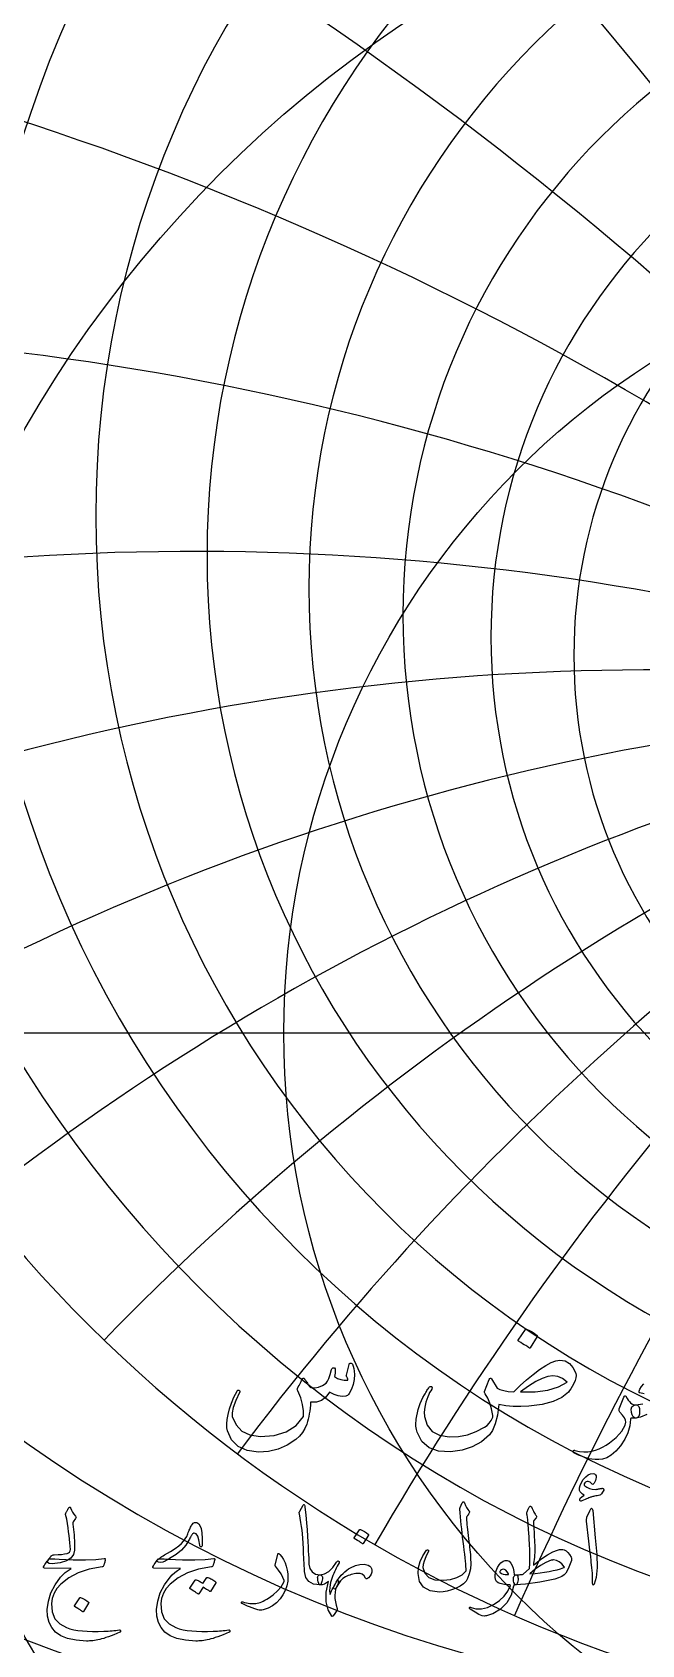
# Model space of a CAD drawing. Header units: millimetres. Extents: x -68 to 68, y -68 to 70.
# Drawn here: x -37.8 to -15.8, y -22.1 to 36.1 of the extents above; entities that cross this region are included whole.
import ezdxf

# ---------------------------------------------------------------- set-up
doc = ezdxf.new("R2010")
doc.units = ezdxf.units.MM
for name, color, linetype in [('CUT_OUTER', 1, 'Continuous'), ('ENGRAVE', 7, 'Continuous'), ('ENGRAVE_FINE', 8, 'Continuous'), ('TEXT', 5, 'Continuous')]:
    doc.layers.add(name, color=color, linetype=linetype)

msp = doc.modelspace()

# ---------------------------------------------------------------- linework, layer by layer
at = {"layer": 'CUT_OUTER'}
msp.add_arc((-0.0002, -0.0002), 68.4749, 142.031029, 87.802838, dxfattribs=at)
at = {"layer": 'ENGRAVE'}
msp.add_lwpolyline([(-67, 0), (0, 0)], dxfattribs=at)
for radius in [67, 43.8575, 28.7086]:
    msp.add_circle((0, 0), radius, dxfattribs=at)
for centre, radius, start, end in [((0, 22.5941), 44.9406, 105.294428, 270), ((0, 20.419), 39.9456, 90, 270), ((0, 18.6621), 35.4974, 90, 270), ((0, 25.3211), 50.6423, 149.977264, 270), ((0, 17.2293), 31.4794, 90, 270), ((0, 16.053), 27.8045, 90, 270), ((0, 15.0836), 24.4058, 90, 270), ((0, 14.2844), 21.2307, 90, 270), ((0, 13.6274), 18.237, 90, 270), ((-7.5628, 28.2249), 52.7003, 178.827542, 260.69895), ((0, -75.9634), 87.715, 90, 120), ((0, -75.9634), 87.715, 90, 120), ((-17.6962, 30.6508), 56.357, 209.134376, 274.631503)]:
    msp.add_arc(centre, radius, start, end, dxfattribs=at)
at = {"layer": 'ENGRAVE_FINE'}
for centre, radius, start, end in [((-240.9949, -75.9634), 256.4614, 20, 32.594786), ((-240.9949, -75.9634), 256.4614, 20, 32.594786), ((-151.9268, -75.9634), 175.43, 30, 48.866835), ((-151.9268, -75.9634), 175.43, 30, 48.866835), ((-104.5346, -75.9634), 136.4603, 40, 64.455888), ((-104.5346, -75.9634), 136.4603, 40, 64.455888), ((-73.6016, -75.9634), 114.5038, 50, 77.85344), ((-73.6016, -75.9634), 114.5038, 50, 77.85344), ((-50.6423, -75.9634), 101.2845, 60, 90), ((-50.6423, -75.9634), 101.2845, 60, 90), ((-31.9256, -75.9634), 93.3443, 70, 100.985998), ((-31.9256, -75.9634), 93.3443, 70, 100.985998), ((-15.4665, -75.9634), 89.0681, 80, 110.939448), ((-15.4665, -75.9634), 89.0681, 80, 110.939448), ((15.4665, -75.9634), 89.0681, 100, 128.303856), ((15.4665, -75.9634), 89.0681, 100, 128.303856), ((31.9256, -75.9634), 93.3443, 110, 135.976479), ((31.9256, -75.9634), 93.3443, 110, 135.976479), ((50.6423, -75.9634), 101.2845, 120, 143.130102), ((50.6423, -75.9634), 101.2845, 120, 143.130102), ((73.6016, -75.9634), 114.5038, 130, 149.86387), ((73.6016, -75.9634), 114.5038, 130, 149.86387), ((104.5346, -75.9634), 136.4603, 140, 156.265262), ((104.5346, -75.9634), 136.4603, 140, 156.265262)]:
    msp.add_arc(centre, radius, start, end, dxfattribs=at)
at = {"layer": 'TEXT'}
for points in [[(-19.9863, -10.71), (-19.9796, -10.7034), (-19.9703, -10.6994), (-19.9583, -10.698), (-19.9437, -10.6994), (-19.8403, -10.7413), (-19.7428, -10.7925), (-19.6513, -10.8531), (-19.5658, -10.9229), (-19.5575, -10.9336), (-19.5538, -10.9442), (-19.5548, -10.9549), (-19.5605, -10.9655), (-19.8106, -11.37), (-19.82, -11.3797), (-19.8319, -11.382), (-19.8466, -11.377), (-19.8639, -11.3647), (-19.8788, -11.3541), (-19.9025, -11.3381), (-19.9347, -11.3168), (-19.9756, -11.2902), (-20.0259, -11.2582), (-20.0861, -11.221), (-20.1563, -11.1784), (-20.2365, -11.1305), (-20.2471, -11.1225), (-20.2524, -11.1145), (-20.2524, -11.1066), (-20.2471, -11.0986)], [(-26.3521, -11.9768), (-26.3428, -11.9535), (-26.3308, -11.9369), (-26.3162, -11.9269), (-26.2989, -11.9236), (-26.2766, -11.9262), (-26.2576, -11.9342), (-26.242, -11.9475), (-26.2297, -11.9661), (-26.1994, -12.0327), (-26.1778, -12.1152), (-26.1648, -12.2136), (-26.1605, -12.3281), (-26.1721, -12.515), (-26.2071, -12.6927), (-26.2653, -12.861), (-26.3468, -13.02), (-26.3747, -13.0583), (-26.4053, -13.0879), (-26.4386, -13.1088), (-26.4745, -13.1211), (-26.6046, -13.1295), (-26.7446, -13.1065), (-26.8947, -13.0523), (-27.0547, -12.9668), (-27.1894, -13.1514), (-27.3487, -13.2742), (-27.5327, -13.3351), (-27.7413, -13.3341), (-27.7481, -13.4463), (-27.7579, -13.5543), (-27.7707, -13.6579), (-27.7865, -13.7572), (-27.8053, -13.8528), (-27.8271, -13.9455), (-27.8519, -14.0351), (-27.8797, -14.1218), (-27.9442, -14.2781), (-28.0314, -14.4225), (-28.1411, -14.5549), (-28.2735, -14.6753), (-28.5833, -14.8816), (-28.9109, -15.0266), (-29.2566, -15.1105), (-29.6202, -15.1331), (-30.0297, -15.0775), (-30.3533, -14.9322), (-30.5912, -14.697), (-30.7432, -14.372), (-30.7639, -14.2549), (-30.7672, -14.1165), (-30.7532, -13.9568), (-30.7219, -13.7758), (-30.6717, -13.5776), (-30.6008, -13.3713), (-30.5094, -13.1571), (-30.3973, -12.9349), (-30.3883, -12.9209), (-30.3773, -12.9109), (-30.3643, -12.9049), (-30.3494, -12.9029), (-30.3344, -12.9043), (-30.3214, -12.9082), (-30.3104, -12.9149), (-30.3015, -12.9242), (-30.2955, -12.9379), (-30.2935, -12.9522), (-30.2955, -12.9671), (-30.3015, -12.9828), (-30.4438, -13.2785), (-30.5356, -13.5217), (-30.5769, -13.7123), (-30.5676, -13.8503), (-30.4332, -14.1547), (-30.2216, -14.3759), (-29.9329, -14.514), (-29.5669, -14.5689), (-29.0553, -14.5363), (-28.6222, -14.4066), (-28.2676, -14.1797), (-27.9915, -13.8557), (-27.9924, -13.6421), (-28.0274, -13.4166), (-28.0962, -13.179), (-28.199, -12.9295), (-28.212, -12.9043), (-28.219, -12.8816), (-28.22, -12.8617), (-28.215, -12.8444), (-28.1864, -12.785), (-28.1591, -12.7293), (-28.1332, -12.6772), (-28.1085, -12.6288), (-28.0853, -12.5847), (-28.0633, -12.5456), (-28.0427, -12.5115), (-28.0234, -12.4824), (-28.0124, -12.4701), (-28.0008, -12.4651), (-27.9885, -12.4675), (-27.9755, -12.4771), (-27.9688, -12.4844), (-27.9595, -12.4957), (-27.9475, -12.511), (-27.9329, -12.5303), (-27.9163, -12.5536), (-27.8983, -12.5809), (-27.879, -12.6122), (-27.8584, -12.6474), (-27.8165, -12.7153), (-27.7812, -12.7645), (-27.7526, -12.7951), (-27.7306, -12.8071), (-27.5923, -12.8188), (-27.4539, -12.7951), (-27.3155, -12.7363), (-27.1771, -12.6421), (-27.1269, -12.5796), (-27.0773, -12.4771), (-27.0284, -12.3347), (-26.9802, -12.1524), (-26.9755, -12.1351), (-26.9669, -12.1205), (-26.9542, -12.1085), (-26.9376, -12.0992), (-26.9219, -12.0932), (-26.907, -12.0912), (-26.8927, -12.0932), (-26.879, -12.0992), (-26.8587, -12.1325), (-26.8511, -12.195), (-26.8561, -12.2868), (-26.8737, -12.4079), (-26.7663, -12.4738), (-26.6515, -12.517), (-26.5294, -12.5377), (-26.4, -12.5357), (-26.4017, -12.4967), (-26.4067, -12.4651), (-26.415, -12.4409), (-26.4266, -12.4239), (-26.4399, -12.4079), (-26.4479, -12.392), (-26.4506, -12.376), (-26.4479, -12.36)], [(-18.7408, -11.8171), (-18.5552, -11.8444), (-18.3975, -11.9316), (-18.2678, -12.0786), (-18.166, -12.2855), (-18.1547, -12.3647), (-18.1633, -12.4532), (-18.1919, -12.551), (-18.2405, -12.6581), (-18.2964, -12.7612), (-18.3469, -12.847), (-18.3922, -12.9156), (-18.4321, -12.9668), (-18.665, -13.1584), (-18.9803, -13.3074), (-19.3782, -13.4139), (-19.8585, -13.4778), (-20.1476, -13.4917), (-20.4241, -13.4857), (-20.6879, -13.4598), (-20.939, -13.4139), (-20.9982, -13.8041), (-21.0748, -14.1178), (-21.1686, -14.355), (-21.2797, -14.5157), (-21.5711, -14.7635), (-21.9024, -14.9481), (-22.2737, -15.0695), (-22.6848, -15.1278), (-23.1176, -15.1075), (-23.4633, -14.9827), (-23.7217, -14.7535), (-23.8931, -14.4199), (-23.9077, -14.3681), (-23.9197, -14.3141), (-23.929, -14.2577), (-23.9356, -14.199), (-23.939, -14.1383), (-23.9383, -14.0759), (-23.9336, -14.0119), (-23.925, -13.9461), (-23.9064, -13.8299), (-23.8824, -13.7153), (-23.8531, -13.6023), (-23.8185, -13.4911), (-23.779, -13.3818), (-23.7347, -13.2748), (-23.6858, -13.1702), (-23.6323, -13.0679), (-23.6085, -13.0263), (-23.585, -12.9868), (-23.5619, -12.9492), (-23.5391, -12.9136), (-23.517, -12.88), (-23.4959, -12.8484), (-23.4757, -12.8188), (-23.4566, -12.7911), (-23.443, -12.7755), (-23.4287, -12.7659), (-23.4137, -12.7622), (-23.3981, -12.7645), (-23.3814, -12.7709), (-23.3688, -12.7792), (-23.3601, -12.7895), (-23.3555, -12.8018), (-23.3542, -12.8158), (-23.3555, -12.8311), (-23.3595, -12.8477), (-23.3661, -12.8657), (-23.4051, -12.9245), (-23.442, -12.9894), (-23.4769, -13.0603), (-23.5098, -13.1371), (-23.579, -13.3337), (-23.6216, -13.519), (-23.6376, -13.693), (-23.6269, -13.8557), (-23.5275, -14.1647), (-23.3462, -14.3893), (-23.083, -14.5293), (-22.7381, -14.5849), (-22.4047, -14.5692), (-22.0807, -14.5064), (-21.766, -14.3962), (-21.4606, -14.2389), (-21.3685, -14.1734), (-21.289, -14.0939), (-21.2221, -14.0004), (-21.1679, -13.8929), (-21.1616, -13.878), (-21.1586, -13.8597), (-21.1589, -13.838), (-21.1626, -13.8131), (-21.2095, -13.5749), (-21.2704, -13.366), (-21.3452, -13.1864), (-21.434, -13.036), (-21.4517, -13.0084), (-21.462, -12.9841), (-21.465, -12.9631), (-21.4606, -12.9455), (-21.2956, -12.5091), (-21.272, -12.4761), (-21.2491, -12.4625), (-21.2268, -12.4681), (-21.2052, -12.4931), (-21.0082, -12.8284), (-20.9028, -12.8783), (-20.7674, -12.9162), (-20.602, -12.9422), (-20.4068, -12.9561), (-20.1749, -12.7303), (-19.9424, -12.521), (-19.7092, -12.3284), (-19.4753, -12.1524), (-19.2518, -12.0057), (-19.0548, -11.9009), (-18.8845, -11.8381), (-18.7408, -11.8171)], [(-18.48, -12.6049), (-18.6433, -12.4804), (-18.814, -12.4053), (-18.992, -12.3793), (-19.1773, -12.4026), (-19.3782, -12.4735), (-19.6084, -12.5902), (-19.8679, -12.7529), (-20.1566, -12.9615), (-19.6307, -12.9631), (-19.1759, -12.9043), (-18.7924, -12.7848), (-18.48, -12.6049)], [(-16.5958, -13.5789), (-16.4308, -13.1531), (-16.4125, -13.1192), (-16.3949, -13.1025), (-16.3779, -13.1032), (-16.3616, -13.1211), (-16.317, -13.1957), (-16.2738, -13.2595), (-16.2319, -13.3128), (-16.1913, -13.3553), (-16.1467, -13.3879), (-16.0981, -13.4112), (-16.0456, -13.4252), (-15.989, -13.4299), (-15.9331, -13.4445), (-15.8932, -13.4884), (-15.8693, -13.5616), (-15.8613, -13.6641), (-15.8693, -13.7672), (-15.8932, -13.8424), (-15.9331, -13.8896), (-15.989, -13.9089), (-16.0319, -13.9109), (-16.0755, -13.9116), (-16.1198, -13.9109), (-16.1647, -13.9089), (-16.1723, -13.9109), (-16.1793, -13.9169), (-16.1856, -13.9269), (-16.1913, -13.9408), (-16.2199, -14.1927), (-16.2898, -14.4372), (-16.4009, -14.6743), (-16.5532, -14.9042), (-16.7232, -15.1041), (-16.8872, -15.2515), (-17.0452, -15.3463), (-17.1973, -15.3886), (-17.3403, -15.3995), (-17.4714, -15.4005), (-17.5905, -15.3916), (-17.6976, -15.3726), (-17.75, -15.358), (-17.806, -15.3407), (-17.8657, -15.3207), (-17.9291, -15.2981), (-17.9958, -15.2721), (-18.0655, -15.2422), (-18.1382, -15.2083), (-18.2139, -15.1703), (-18.2328, -15.1617), (-18.2471, -15.1517), (-18.2568, -15.1404), (-18.2618, -15.1278), (-18.2651, -15.1108), (-18.2644, -15.0972), (-18.2598, -15.0868), (-18.2511, -15.0799), (-18.2398, -15.0735), (-18.2272, -15.0705), (-18.2132, -15.0709), (-18.1979, -15.0745), (-18.0302, -15.1085), (-17.8732, -15.1251), (-17.7269, -15.1244), (-17.5911, -15.1065), (-17.4569, -15.071), (-17.3257, -15.0233), (-17.1974, -14.9633), (-17.0722, -14.8909), (-16.9496, -14.8066), (-16.8293, -14.7106), (-16.7114, -14.603), (-16.5958, -14.4837), (-16.509, -14.375), (-16.4401, -14.2668), (-16.3892, -14.1594), (-16.3563, -14.0526), (-16.3659, -13.9781), (-16.4055, -13.8929), (-16.4751, -13.7971), (-16.5745, -13.6907), (-16.5918, -13.6677), (-16.6011, -13.6414), (-16.6025, -13.6118), (-16.5958, -13.5789)], [(-17.2997, -16.6899), (-17.3517, -16.6997), (-17.4, -16.7089), (-17.4446, -16.7176), (-17.4853, -16.7259), (-17.5221, -16.7339), (-17.5547, -16.7418), (-17.583, -16.7498), (-17.6071, -16.7578), (-17.6315, -16.7669), (-17.661, -16.7783), (-17.6954, -16.7919), (-17.7348, -16.8077), (-17.7792, -16.826), (-17.8286, -16.8471), (-17.883, -16.8709), (-17.9424, -16.8975), (-17.9666, -16.9055), (-17.9873, -16.9055), (-18.0045, -16.8975), (-18.0183, -16.8816), (-18.0265, -16.8424), (-18.0033, -16.7967), (-17.9487, -16.7446), (-17.8626, -16.6859), (-17.9284, -16.6485), (-17.9783, -16.6081), (-18.0123, -16.5647), (-18.0302, -16.5183), (-18.0337, -16.4307), (-18.0123, -16.3357), (-17.9659, -16.2331), (-17.8945, -16.1231), (-17.8094, -16.0245), (-17.7219, -15.9564), (-17.6318, -15.9187), (-17.5392, -15.9115), (-17.4876, -15.9245), (-17.4524, -15.9514), (-17.4337, -15.9923), (-17.4315, -16.0472), (-17.4404, -16.1066), (-17.4554, -16.161), (-17.4764, -16.2104), (-17.5033, -16.2548), (-17.5303, -16.286), (-17.5552, -16.2997), (-17.5782, -16.296), (-17.5991, -16.2748), (-17.6231, -16.2431), (-17.651, -16.2199), (-17.6829, -16.2052), (-17.7189, -16.1989), (-17.7565, -16.1989), (-17.7897, -16.2069), (-17.8184, -16.2229), (-17.8426, -16.2468), (-17.8603, -16.2758), (-17.8656, -16.3027), (-17.8583, -16.3277), (-17.8386, -16.3506), (-17.7648, -16.4053), (-17.675, -16.4454), (-17.5692, -16.4711), (-17.4474, -16.4824), (-17.4368, -16.482), (-17.425, -16.4809), (-17.4119, -16.479), (-17.3975, -16.4764), (-17.3819, -16.4733), (-17.3651, -16.4699), (-17.347, -16.4663), (-17.3277, -16.4624), (-17.3067, -16.4585), (-17.2877, -16.4549), (-17.2708, -16.4515), (-17.2558, -16.4484), (-17.2426, -16.4458), (-17.2309, -16.4439), (-17.2206, -16.4428), (-17.2119, -16.4424), (-17.1954, -16.4442), (-17.182, -16.4494), (-17.1715, -16.4582), (-17.164, -16.4704), (-17.1593, -16.4821), (-17.157, -16.4933), (-17.1573, -16.5041), (-17.16, -16.5143), (-17.1987, -16.5866), (-17.2348, -16.64), (-17.2685, -16.6745), (-17.2997, -16.6899)], [(-36.4131, -18.646), (-36.422, -18.5312), (-36.4326, -18.4105), (-36.4449, -18.2837), (-36.459, -18.151), (-36.4751, -18.0118), (-36.4934, -17.8656), (-36.514, -17.7124), (-36.5369, -17.5522), (-36.5848, -17.3885), (-36.5853, -17.3671), (-36.5828, -17.3466), (-36.5773, -17.3272), (-36.5688, -17.3087), (-36.5637, -17.2992), (-36.5563, -17.2867), (-36.5467, -17.2713), (-36.5349, -17.2528), (-36.521, -17.2311), (-36.5054, -17.2059), (-36.4881, -17.1772), (-36.469, -17.145), (-36.4623, -17.1345), (-36.454, -17.1271), (-36.4443, -17.1226), (-36.4331, -17.1211), (-36.4238, -17.1231), (-36.4161, -17.1291), (-36.4099, -17.139), (-36.4051, -17.153), (-36.3777, -17.2316), (-36.3393, -17.3077), (-36.2899, -17.3813), (-36.2295, -17.4524), (-36.2143, -17.4724), (-36.2085, -17.4923), (-36.2123, -17.5123), (-36.2255, -17.5322), (-36.3093, -17.648), (-36.3161, -17.6622), (-36.3203, -17.6809), (-36.322, -17.7041), (-36.3213, -17.7318), (-36.2769, -18.1225), (-36.2594, -18.4364), (-36.2689, -18.6734), (-36.3053, -18.8336), (-36.3966, -18.9636), (-36.5548, -19.0621), (-36.7799, -19.1293), (-37.0718, -19.1649), (-37.1801, -19.159), (-37.2334, -19.125), (-37.232, -19.0631), (-37.1756, -18.9733), (-37.1657, -18.9615), (-37.1561, -18.9499), (-37.1467, -18.9385), (-37.1376, -18.9274), (-37.1288, -18.9166), (-37.1202, -18.906), (-37.1118, -18.8956), (-37.1037, -18.8855), (-37.0837, -18.8663), (-37.0598, -18.8526), (-37.0319, -18.8443), (-36.9999, -18.8416), (-36.8567, -18.8371), (-36.7305, -18.8276), (-36.6212, -18.8132), (-36.5289, -18.7937), (-36.4767, -18.774), (-36.4401, -18.7428), (-36.4188, -18.7001), (-36.4131, -18.646)], [(-28.0061, -17.0572), (-27.9984, -17.0452), (-27.9911, -17.0372), (-27.9844, -17.0332), (-27.9781, -17.0332), (-27.9687, -17.0385), (-27.9602, -17.0542), (-27.9527, -17.0804), (-27.9462, -17.1171), (-27.9133, -17.4152), (-27.8863, -17.6909), (-27.8654, -17.9442), (-27.8504, -18.1749), (-27.8408, -18.3723), (-27.8319, -18.5492), (-27.8238, -18.7056), (-27.8165, -18.8416), (-27.8101, -18.9571), (-27.805, -19.0522), (-27.8011, -19.1268), (-27.7985, -19.1809), (-27.7631, -19.3431), (-27.6847, -19.4623), (-27.5635, -19.5387), (-27.3993, -19.5721), (-27.3537, -19.5841), (-27.3245, -19.612), (-27.3117, -19.6559), (-27.3155, -19.7158), (-27.3342, -19.8101), (-27.3544, -19.8775), (-27.3761, -19.9179), (-27.3993, -19.9314), (-27.6303, -19.901), (-27.8005, -19.8096), (-27.9098, -19.6574), (-27.9582, -19.4444), (-27.9658, -19.3425), (-27.9727, -19.2403), (-27.9788, -19.1379), (-27.9841, -19.0352), (-27.989, -18.9323), (-27.9936, -18.8291), (-27.998, -18.7257), (-28.0021, -18.622), (-28.0096, -18.4243), (-28.0201, -18.2463), (-28.0335, -18.088), (-28.05, -17.9494), (-28.0695, -17.8163), (-28.0919, -17.6745), (-28.1174, -17.5239), (-28.1458, -17.3646), (-28.1495, -17.3359), (-28.1488, -17.3097), (-28.1436, -17.286), (-28.1338, -17.2648)], [(-22.2657, -16.9614), (-22.2587, -16.9492), (-22.2497, -16.9404), (-22.2387, -16.9352), (-22.2258, -16.9334), (-22.2128, -16.9357), (-22.2018, -16.9424), (-22.1928, -16.9537), (-22.1858, -16.9694), (-22.1487, -17.0609), (-22.109, -17.14), (-22.0668, -17.2066), (-22.0222, -17.2608), (-22.009, -17.2802), (-22.0052, -17.3027), (-22.011, -17.3282), (-22.0262, -17.3566), (-22.0359, -17.3703), (-22.0451, -17.3835), (-22.0539, -17.3963), (-22.0621, -17.4085), (-22.0698, -17.42), (-22.0771, -17.4304), (-22.0838, -17.4399), (-22.09, -17.4484), (-22.1005, -17.4639), (-22.108, -17.4823), (-22.1125, -17.5038), (-22.114, -17.5282), (-22.1093, -17.5972), (-22.103, -17.6725), (-22.0953, -17.7539), (-22.086, -17.8416), (-22.0756, -17.9355), (-22.0641, -18.0357), (-22.0516, -18.1421), (-22.0381, -18.2548), (-22.0231, -18.3672), (-22.0097, -18.4728), (-21.9981, -18.5718), (-21.9882, -18.664), (-21.9799, -18.7497), (-21.9728, -18.8291), (-21.9669, -18.9023), (-21.9623, -18.9693), (-21.9571, -19.1677), (-21.9733, -19.3556), (-22.011, -19.5329), (-22.0701, -19.6999), (-22.1277, -19.7979), (-22.2168, -19.8885), (-22.3373, -19.9716), (-22.4892, -20.0472), (-22.6539, -20.1098), (-22.8086, -20.1539), (-22.9533, -20.1796), (-23.088, -20.1869), (-23.4253, -20.1405), (-23.6669, -20.0132), (-23.8126, -19.8051), (-23.8625, -19.5162), (-23.845, -19.3009), (-23.7886, -19.0901), (-23.6933, -18.8838), (-23.5591, -18.6819), (-23.5488, -18.6702), (-23.5381, -18.663), (-23.5269, -18.6602), (-23.5152, -18.662), (-23.5027, -18.6667), (-23.4932, -18.6729), (-23.4867, -18.6807), (-23.4832, -18.6899), (-23.4807, -18.7036), (-23.4812, -18.7168), (-23.4847, -18.7296), (-23.4912, -18.7418), (-23.5828, -18.9202), (-23.6459, -19.0721), (-23.6806, -19.1976), (-23.6868, -19.2967), (-23.6202, -19.51), (-23.4762, -19.6589), (-23.2549, -19.7435), (-22.9563, -19.7637), (-22.6871, -19.7345), (-22.4583, -19.6669), (-22.2699, -19.5609), (-22.122, -19.4164), (-22.1251, -19.3467), (-22.1305, -19.2652), (-22.1381, -19.1721), (-22.1479, -19.0671), (-22.1603, -18.9502), (-22.1754, -18.8211), (-22.1932, -18.6798), (-22.2138, -18.5262), (-22.2333, -18.3678), (-22.2517, -18.2119), (-22.2692, -18.0584), (-22.2856, -17.9075), (-22.3009, -17.759), (-22.3146, -17.6131), (-22.3268, -17.4696), (-22.3375, -17.3286), (-22.3535, -17.1929), (-22.3528, -17.1775), (-22.3505, -17.163), (-22.3468, -17.1495), (-22.3415, -17.137)], [(-19.8306, -17.1051), (-19.8211, -17.0949), (-19.8126, -17.0881), (-19.8052, -17.0849), (-19.7987, -17.0851), (-19.7909, -17.0886), (-19.7837, -17.0951), (-19.777, -17.1046), (-19.7707, -17.1171), (-19.7454, -17.171), (-19.7213, -17.2209), (-19.6985, -17.2668), (-19.6769, -17.3087), (-19.6563, -17.3461), (-19.6365, -17.3785), (-19.6174, -17.406), (-19.5991, -17.4284), (-19.5856, -17.4469), (-19.5811, -17.4664), (-19.5856, -17.4868), (-19.5991, -17.5083), (-19.6789, -17.6081), (-19.6891, -17.6253), (-19.6959, -17.645), (-19.6991, -17.6672), (-19.6989, -17.6919), (-19.6859, -17.8803), (-19.6749, -18.0462), (-19.6659, -18.1897), (-19.659, -18.3107), (-19.6537, -18.4095), (-19.65, -18.4863), (-19.6477, -18.5412), (-19.647, -18.5741), (-19.6478, -18.6714), (-19.6505, -18.7638), (-19.6548, -18.8511), (-19.6609, -18.9334), (-19.6686, -19.0108), (-19.6774, -19.0831), (-19.6875, -19.1505), (-19.6989, -19.2128), (-19.4277, -19.0053), (-19.1929, -18.8456), (-18.9945, -18.7338), (-18.8326, -18.6699), (-18.7605, -18.653), (-18.6959, -18.646), (-18.6388, -18.649), (-18.5891, -18.662), (-18.519, -18.6984), (-18.4524, -18.7558), (-18.3893, -18.8341), (-18.3296, -18.9334), (-18.3204, -18.9571), (-18.3167, -18.9843), (-18.3184, -19.015), (-18.3256, -19.0492), (-18.3653, -19.1719), (-18.4125, -19.2887), (-18.4671, -19.3995), (-18.5292, -19.5043), (-18.5896, -19.5716), (-18.6749, -19.63), (-18.7852, -19.6794), (-18.9204, -19.7198), (-19.1015, -19.7599), (-19.2812, -19.7962), (-19.4597, -19.8287), (-19.637, -19.8575), (-19.8128, -19.8824), (-19.9868, -19.9029), (-20.1591, -19.9193), (-20.3296, -19.9314), (-20.3488, -19.9259), (-20.3665, -19.9094), (-20.3827, -19.882), (-20.3975, -19.8436), (-20.4104, -19.7964), (-20.4174, -19.7508), (-20.4184, -19.7066), (-20.4134, -19.6639), (-20.4022, -19.6268), (-20.3845, -19.5991), (-20.3603, -19.5809), (-20.3296, -19.5721), (-20.2888, -19.5699), (-20.2503, -19.5671), (-20.214, -19.5639), (-20.1799, -19.5601), (-20.1481, -19.5564), (-20.1185, -19.5532), (-20.0912, -19.5504), (-20.0661, -19.5482), (-19.8426, -19.3326), (-19.8406, -19.3232), (-19.8386, -19.3111), (-19.8366, -19.2963), (-19.8346, -19.2787), (-19.8326, -19.2584), (-19.8306, -19.2353), (-19.8286, -19.2095), (-19.8266, -19.1809), (-19.8249, -19.1498), (-19.8236, -19.1165), (-19.8229, -19.081), (-19.8226, -19.0432), (-19.8226, -19.0034), (-19.8226, -18.9619), (-19.8226, -18.9186), (-19.8226, -18.8735), (-19.8231, -18.8226), (-19.8246, -18.7618), (-19.8271, -18.6909), (-19.8306, -18.6101), (-19.8351, -18.5197), (-19.8406, -18.4204), (-19.8471, -18.3122), (-19.8546, -18.1949), (-19.8718, -17.9347), (-19.8875, -17.7288), (-19.9017, -17.5774), (-19.9144, -17.4803), (-19.9247, -17.418), (-19.9314, -17.3706), (-19.9346, -17.3381), (-19.9344, -17.3207), (-19.9223, -17.2877), (-19.9099, -17.2568), (-19.8973, -17.2279), (-19.8845, -17.2009), (-19.8714, -17.1755), (-19.858, -17.151), (-19.8445, -17.1276), (-19.8306, -17.1051)], [(-17.663, -17.2568), (-17.6248, -17.1829), (-17.5941, -17.157), (-17.5709, -17.179), (-17.5552, -17.2488), (-17.4634, -18.2268), (-17.4087, -18.8271), (-17.3965, -19.3067), (-17.4267, -19.6654), (-17.4993, -19.9034), (-17.5125, -19.9229), (-17.5243, -19.9334), (-17.5345, -19.9349), (-17.5432, -19.9274), (-17.5502, -19.9157), (-17.5552, -19.9005), (-17.5582, -19.8817), (-17.5592, -19.8595), (-17.5592, -19.6866), (-17.5672, -19.5033), (-17.5831, -19.3094), (-17.6071, -19.1051), (-17.6123, -19.0517), (-17.6281, -18.9075), (-17.6543, -18.6724), (-17.6909, -18.3466), (-17.7788, -17.6241), (-17.7807, -17.5856), (-17.7788, -17.5502), (-17.7728, -17.5178), (-17.7628, -17.4883)], [(-33.3034, -19.0691), (-33.2797, -19.0413), (-33.2525, -19.0137), (-33.2218, -18.9864), (-33.1876, -18.9594), (-33.1499, -18.9323), (-33.1088, -18.905), (-33.0641, -18.8774), (-33.016, -18.8496), (-32.8024, -18.7233), (-32.6287, -18.6121), (-32.495, -18.5158), (-32.4012, -18.4344), (-32.3286, -18.3543), (-32.2665, -18.2697), (-32.2148, -18.1807), (-32.1737, -18.0871), (-32.1558, -18.0403), (-32.1382, -17.9958), (-32.1209, -17.9535), (-32.1038, -17.9135), (-32.0872, -17.8762), (-32.0714, -17.8421), (-32.0563, -17.8113), (-32.0419, -17.7837), (-32.0102, -17.7366), (-31.9751, -17.7029), (-31.9364, -17.6827), (-31.8942, -17.6759), (-31.8531, -17.6827), (-31.8134, -17.7029), (-31.7752, -17.7366), (-31.7385, -17.7837), (-31.6929, -17.8915), (-31.6637, -18.0472), (-31.651, -18.2508), (-31.6547, -18.5023), (-31.6572, -18.525), (-31.6647, -18.5412), (-31.6772, -18.5509), (-31.6946, -18.5542), (-31.7126, -18.5507), (-31.7266, -18.5402), (-31.7366, -18.5227), (-31.7425, -18.4983), (-31.7732, -18.3062), (-31.8174, -18.169), (-31.875, -18.0866), (-31.9461, -18.0592), (-31.9643, -18.0624), (-31.9831, -18.0721), (-32.0023, -18.0884), (-32.022, -18.1111), (-32.0307, -18.1247), (-32.0409, -18.1415), (-32.0527, -18.1616), (-32.0659, -18.1849), (-32.0806, -18.2115), (-32.0968, -18.2413), (-32.1145, -18.2744), (-32.1337, -18.3107), (-32.248, -18.4978), (-32.4032, -18.6719), (-32.5993, -18.8331), (-32.8363, -18.9813), (-32.8388, -18.9828), (-32.8463, -18.9873), (-32.8588, -18.9948), (-32.8762, -19.0053), (-32.8987, -19.0187), (-32.9261, -19.0352), (-32.9586, -19.0547), (-32.996, -19.0771), (-33.0751, -19.1125), (-33.1527, -19.123), (-33.2288, -19.1086), (-33.3034, -19.0691)], [(-25.9742, -17.9434), (-25.9692, -17.9384), (-25.9622, -17.9354), (-25.9532, -17.9344), (-25.9423, -17.9354), (-25.8647, -17.9669), (-25.7916, -18.0053), (-25.723, -18.0507), (-25.6588, -18.1031), (-25.6526, -18.1111), (-25.6498, -18.1191), (-25.6506, -18.127), (-25.6548, -18.135), (-25.8425, -18.4384), (-25.8494, -18.4456), (-25.8584, -18.4474), (-25.8694, -18.4436), (-25.8824, -18.4344), (-25.8936, -18.4264), (-25.9113, -18.4145), (-25.9355, -18.3985), (-25.9662, -18.3785), (-26.0039, -18.3546), (-26.049, -18.3266), (-26.1017, -18.2947), (-26.1618, -18.2588), (-26.1698, -18.2528), (-26.1738, -18.2468), (-26.1738, -18.2408), (-26.1698, -18.2348)], [(-36.8203, -19.0013), (-36.3081, -19.0192), (-35.8652, -19.0212), (-35.4917, -19.0073), (-35.1876, -18.9773), (-35.1782, -18.9762), (-35.1701, -18.9768), (-35.1633, -18.9792), (-35.1576, -18.9833), (-35.1535, -18.9889), (-35.1512, -18.9958), (-35.1505, -19.0039), (-35.1517, -19.0132), (-35.1595, -19.0497), (-35.1671, -19.0831), (-35.1745, -19.1135), (-35.1816, -19.141), (-35.1885, -19.1654), (-35.1951, -19.1869), (-35.2014, -19.2054), (-35.2075, -19.2208), (-35.2205, -19.2455), (-35.2355, -19.2637), (-35.2524, -19.2755), (-35.2714, -19.2807), (-35.7325, -19.3643), (-36.1337, -19.4953), (-36.475, -19.6737), (-36.7564, -19.8995), (-36.8986, -20.0619), (-37.0019, -20.2338), (-37.0663, -20.4152), (-37.0917, -20.606), (-37.0673, -20.9057), (-36.97, -21.1499), (-36.7998, -21.3388), (-36.5568, -21.4723), (-36.4308, -21.5127), (-36.2923, -21.5461), (-36.1414, -21.5726), (-35.978, -21.592), (-35.8023, -21.6048), (-35.6147, -21.611), (-35.4151, -21.6107), (-35.2035, -21.604), (-35.1283, -21.5998), (-35.0543, -21.595), (-34.9816, -21.5898), (-34.9101, -21.5841), (-34.8404, -21.5778), (-34.7729, -21.5711), (-34.7077, -21.5638), (-34.6447, -21.5561), (-34.6255, -21.5551), (-34.6117, -21.5601), (-34.6035, -21.5711), (-34.6008, -21.588), (-34.6023, -21.6078), (-34.6068, -21.623), (-34.6142, -21.6337), (-34.6247, -21.6399), (-34.7375, -21.6876), (-34.8443, -21.7308), (-34.9451, -21.7694), (-35.0399, -21.8036), (-35.1285, -21.8335), (-35.2105, -21.8595), (-35.2861, -21.8815), (-35.3552, -21.8994), (-35.4202, -21.9126), (-35.4835, -21.9244), (-35.545, -21.9346), (-35.6047, -21.9433), (-35.663, -21.9501), (-35.72, -21.9543), (-35.7758, -21.9561), (-35.8303, -21.9553), (-36.2025, -21.9264), (-36.5129, -21.8635), (-36.7614, -21.7667), (-36.948, -21.6359), (-37.085, -21.4725), (-37.1806, -21.2817), (-37.2347, -21.0634), (-37.2474, -20.8176), (-37.2082, -20.5127), (-37.1147, -20.2168), (-36.9667, -19.9299), (-36.7644, -19.652), (-36.6853, -19.5679), (-36.5957, -19.4873), (-36.4957, -19.4102), (-36.3852, -19.3366), (-37.3512, -19.3286), (-37.3744, -19.3186), (-37.3841, -19.3007), (-37.3804, -19.2747), (-37.3632, -19.2408), (-37.3308, -19.1914), (-37.3013, -19.147), (-37.2749, -19.1076), (-37.2514, -19.0731), (-37.231, -19.0439), (-37.2135, -19.0202), (-37.199, -19.002), (-37.1875, -18.9893), (-37.1616, -18.987), (-37.0917, -18.9883), (-36.978, -18.993), (-36.8203, -19.0013)], [(-32.8723, -19.0013), (-32.36, -19.0192), (-31.9172, -19.0212), (-31.5437, -19.0073), (-31.2396, -18.9773), (-31.2302, -18.9762), (-31.2221, -18.9768), (-31.2152, -18.9792), (-31.2096, -18.9833), (-31.2055, -18.9889), (-31.2031, -18.9958), (-31.2025, -19.0039), (-31.2036, -19.0132), (-31.2115, -19.0497), (-31.2191, -19.0831), (-31.2265, -19.1135), (-31.2336, -19.141), (-31.2404, -19.1654), (-31.247, -19.1869), (-31.2534, -19.2054), (-31.2595, -19.2208), (-31.2725, -19.2455), (-31.2875, -19.2637), (-31.3044, -19.2755), (-31.3234, -19.2807), (-31.7845, -19.3643), (-32.1856, -19.4953), (-32.527, -19.6737), (-32.8084, -19.8995), (-32.9506, -20.0619), (-33.0539, -20.2338), (-33.1183, -20.4152), (-33.1437, -20.606), (-33.1193, -20.9057), (-33.022, -21.1499), (-32.8518, -21.3388), (-32.6088, -21.4723), (-32.4828, -21.5127), (-32.3443, -21.5461), (-32.1934, -21.5726), (-32.03, -21.592), (-31.8543, -21.6048), (-31.6667, -21.611), (-31.4671, -21.6107), (-31.2555, -21.604), (-31.1803, -21.5998), (-31.1063, -21.595), (-31.0336, -21.5898), (-30.9621, -21.5841), (-30.8924, -21.5778), (-30.8249, -21.5711), (-30.7597, -21.5638), (-30.6967, -21.5561), (-30.6774, -21.5551), (-30.6637, -21.5601), (-30.6555, -21.5711), (-30.6527, -21.588), (-30.6542, -21.6078), (-30.6587, -21.623), (-30.6662, -21.6337), (-30.6767, -21.6399), (-30.7895, -21.6876), (-30.8962, -21.7308), (-30.997, -21.7694), (-31.0919, -21.8036), (-31.1804, -21.8335), (-31.2625, -21.8595), (-31.3381, -21.8815), (-31.4072, -21.8994), (-31.4722, -21.9126), (-31.5355, -21.9244), (-31.597, -21.9346), (-31.6567, -21.9433), (-31.715, -21.9501), (-31.772, -21.9543), (-31.8277, -21.9561), (-31.8823, -21.9553), (-32.2545, -21.9264), (-32.5649, -21.8635), (-32.8134, -21.7667), (-33, -21.6359), (-33.137, -21.4725), (-33.2325, -21.2817), (-33.2867, -21.0634), (-33.2994, -20.8176), (-33.2602, -20.5127), (-33.1667, -20.2168), (-33.0187, -19.9299), (-32.8164, -19.652), (-32.7373, -19.5679), (-32.6477, -19.4873), (-32.5477, -19.4102), (-32.4371, -19.3366), (-33.4032, -19.3286), (-33.4264, -19.3186), (-33.4361, -19.3007), (-33.4324, -19.2747), (-33.4152, -19.2408), (-33.3827, -19.1914), (-33.3533, -19.147), (-33.3268, -19.1076), (-33.3034, -19.0731), (-33.2829, -19.0439), (-33.2655, -19.0202), (-33.251, -19.002), (-33.2395, -18.9893), (-33.2136, -18.987), (-33.1437, -18.9883), (-33.0299, -18.993), (-32.8723, -19.0013)], [(-28.9242, -18.8176), (-28.922, -18.8104), (-28.9192, -18.8047), (-28.916, -18.8004), (-28.9123, -18.7977), (-28.901, -18.7967), (-28.8873, -18.8017), (-28.8711, -18.8127), (-28.8524, -18.8296), (-28.7795, -18.9162), (-28.7167, -19.0162), (-28.6638, -19.1298), (-28.6208, -19.2568), (-28.5874, -19.3935), (-28.567, -19.5282), (-28.5595, -19.6609), (-28.565, -19.7917), (-28.6004, -19.9638), (-28.6588, -20.129), (-28.7401, -20.2872), (-28.8444, -20.4384), (-28.9691, -20.5753), (-29.1119, -20.6869), (-29.2725, -20.7729), (-29.4512, -20.8336), (-29.4991, -20.8438), (-29.547, -20.8465), (-29.5949, -20.8418), (-29.6428, -20.8296), (-29.7532, -20.791), (-29.8529, -20.7552), (-29.9418, -20.7222), (-30.02, -20.6919), (-30.0873, -20.6643), (-30.1433, -20.6395), (-30.1881, -20.6174), (-30.2216, -20.598), (-30.2286, -20.5921), (-30.2336, -20.5861), (-30.2366, -20.5801), (-30.2376, -20.5741), (-30.2368, -20.5664), (-30.2346, -20.5591), (-30.2308, -20.5524), (-30.2256, -20.5461), (-30.2189, -20.5414), (-30.2106, -20.5392), (-30.2009, -20.5394), (-30.1897, -20.5422), (-30.1213, -20.5605), (-30.0559, -20.5756), (-29.9936, -20.5874), (-29.9342, -20.596), (-29.8773, -20.6014), (-29.8224, -20.6035), (-29.7695, -20.6024), (-29.7186, -20.598), (-29.6679, -20.5899), (-29.6153, -20.5776), (-29.5611, -20.561), (-29.5051, -20.5402), (-29.4473, -20.5148), (-29.3878, -20.4848), (-29.3265, -20.45), (-29.2635, -20.4104), (-29.0867, -20.2832), (-28.9352, -20.145), (-28.8092, -19.9958), (-28.7087, -19.8356), (-28.7022, -19.8226), (-28.6987, -19.8076), (-28.6982, -19.7907), (-28.7007, -19.7717), (-28.7426, -19.6597), (-28.8085, -19.5352), (-28.8983, -19.3982), (-29.0121, -19.2488), (-29.017, -19.2393), (-29.02, -19.2308), (-29.021, -19.2233), (-29.02, -19.2168)], [(-26.7606, -19.8995), (-26.8045, -19.9938), (-26.8365, -20.0931), (-26.8564, -20.1974), (-26.8644, -20.3066), (-26.8609, -20.4204), (-26.8464, -20.5382), (-26.821, -20.6599), (-26.7846, -20.7857), (-26.7801, -20.8024), (-26.7786, -20.8166), (-26.7801, -20.8283), (-26.7846, -20.8376), (-26.9283, -21.0411), (-26.9415, -21.0559), (-26.9532, -21.0641), (-26.9634, -21.0659), (-26.9722, -21.0611), (-27.1089, -20.8268), (-27.1758, -20.5392), (-27.1728, -20.1981), (-27.0999, -19.8036), (-27.1695, -19.8595), (-27.2426, -19.8995), (-27.3192, -19.9234), (-27.3993, -19.9314), (-27.4165, -19.9262), (-27.4322, -19.9104), (-27.4465, -19.8842), (-27.4592, -19.8476), (-27.4664, -19.8255), (-27.4722, -19.8032), (-27.4764, -19.7806), (-27.4792, -19.7577), (-27.4811, -19.7349), (-27.4831, -19.7123), (-27.4851, -19.69), (-27.4871, -19.6679), (-27.4846, -19.6275), (-27.4692, -19.5981), (-27.4407, -19.5796), (-27.3993, -19.5721), (-27.2364, -19.5357), (-27.083, -19.4464), (-26.939, -19.3042), (-26.8045, -19.1091), (-26.7863, -19.0844), (-26.7676, -19.0701), (-26.7484, -19.0664), (-26.7287, -19.0731), (-26.7142, -19.0859), (-26.7067, -19.1001), (-26.7062, -19.1158), (-26.7127, -19.133), (-26.748, -19.1954), (-26.7821, -19.2588), (-26.8149, -19.3231), (-26.8464, -19.3885), (-26.8767, -19.4549), (-26.9058, -19.5222), (-26.9336, -19.5906), (-26.9602, -19.6599), (-27.0191, -19.8488), (-27.052, -20.0122), (-27.059, -20.1502), (-27.04, -20.2627), (-27.0383, -20.2662), (-27.037, -20.2687), (-27.0363, -20.2702), (-27.036, -20.2707), (-27.0358, -20.2702), (-27.0351, -20.2687), (-27.0338, -20.2662), (-27.0321, -20.2627), (-27.0077, -20.2055), (-26.9827, -20.1495), (-26.9568, -20.0947), (-26.9303, -20.0412), (-26.9027, -19.9887), (-26.8739, -19.9369), (-26.8438, -19.8859), (-26.8125, -19.8356), (-26.7898, -19.8007), (-26.7696, -19.7797), (-26.7519, -19.7727), (-26.7367, -19.7797), (-26.7292, -19.7947), (-26.7307, -19.8196), (-26.7411, -19.8545), (-26.7606, -19.8995)], [(-25.7546, -19.6839), (-25.8063, -19.6031), (-25.8734, -19.5482), (-25.956, -19.5192), (-26.054, -19.5162), (-26.1097, -19.5233), (-26.1648, -19.5327), (-26.2194, -19.5443), (-26.2736, -19.5581), (-26.3272, -19.5747), (-26.3804, -19.5946), (-26.433, -19.6177), (-26.4852, -19.644), (-26.5745, -19.7039), (-26.6588, -19.7877), (-26.7382, -19.8955), (-26.8125, -20.0272), (-26.8337, -20.0569), (-26.8534, -20.0741), (-26.8716, -20.0788), (-26.8883, -20.0711), (-26.9023, -20.0556), (-26.9083, -20.0372), (-26.9063, -20.0157), (-26.8963, -19.9913), (-26.8811, -19.9591), (-26.8674, -19.9304), (-26.8552, -19.9052), (-26.8444, -19.8835), (-26.835, -19.865), (-26.8265, -19.8496), (-26.819, -19.8371), (-26.8125, -19.8276), (-26.7539, -19.7393), (-26.6937, -19.6579), (-26.6321, -19.5836), (-26.569, -19.5162), (-26.5044, -19.4556), (-26.4383, -19.4015), (-26.3706, -19.3538), (-26.3015, -19.3126), (-26.1241, -19.2321), (-25.9592, -19.1899), (-25.8068, -19.1861), (-25.6668, -19.2208), (-25.6072, -19.251), (-25.564, -19.2897), (-25.5373, -19.3368), (-25.5271, -19.3925), (-25.5331, -19.4683), (-25.555, -19.5402), (-25.593, -19.608), (-25.6469, -19.6719), (-25.682, -19.6996), (-25.7117, -19.7108), (-25.7359, -19.7056), (-25.7546, -19.6839)], [(-20.4094, -19.9753), (-20.503, -20.3039), (-20.6599, -20.5791), (-20.8802, -20.8009), (-21.1639, -20.9693), (-21.2036, -20.9864), (-21.2428, -21.0017), (-21.2814, -21.0153), (-21.3196, -21.0272), (-21.357, -21.037), (-21.3934, -21.0446), (-21.4289, -21.05), (-21.4633, -21.0531), (-21.5491, -21.0409), (-21.6629, -20.9962), (-21.8046, -20.9191), (-21.9743, -20.8096), (-21.9925, -20.7939), (-22.0032, -20.7787), (-22.0065, -20.764), (-22.0022, -20.7497), (-21.9927, -20.7388), (-21.9803, -20.7338), (-21.9648, -20.7348), (-21.9463, -20.7418), (-21.7699, -20.7989), (-21.5721, -20.7986), (-21.3528, -20.741), (-21.112, -20.626), (-20.9154, -20.4925), (-20.7527, -20.3356), (-20.624, -20.1552), (-20.5292, -19.9514), (-20.5299, -19.9441), (-20.5322, -19.9384), (-20.5359, -19.9341), (-20.5412, -19.9314), (-20.6786, -19.9234), (-20.7957, -19.9074), (-20.8922, -19.8835), (-20.9683, -19.8516), (-21.0272, -19.8022), (-21.0641, -19.7338), (-21.0791, -19.6465), (-21.0721, -19.5402), (-21.0699, -19.5261), (-21.0671, -19.5117), (-21.0639, -19.4971), (-21.0601, -19.4823), (-21.0559, -19.467), (-21.0511, -19.4509), (-21.0459, -19.434), (-21.0402, -19.4164), (-20.9933, -19.3024), (-20.9364, -19.2079), (-20.8695, -19.1328), (-20.7927, -19.0771), (-20.7141, -19.0467), (-20.642, -19.0472), (-20.5763, -19.0786), (-20.5172, -19.141), (-20.4656, -19.2278), (-20.4264, -19.3286), (-20.3997, -19.4434), (-20.3855, -19.5721), (-20.3776, -19.572), (-20.37, -19.5716), (-20.3627, -19.571), (-20.3555, -19.5701), (-20.3484, -19.5692), (-20.3411, -19.5686), (-20.3335, -19.5683), (-20.3256, -19.5681), (-20.2987, -19.5739), (-20.2777, -19.5911), (-20.2627, -19.6198), (-20.2538, -19.6599), (-20.25, -19.7041), (-20.2508, -19.7488), (-20.256, -19.7939), (-20.2657, -19.8396), (-20.2785, -19.8797), (-20.2927, -19.9084), (-20.3084, -19.9257), (-20.3256, -19.9314), (-20.4015, -19.9314), (-20.402, -19.9386), (-20.4034, -19.9484), (-20.4059, -19.9606), (-20.4094, -19.9753)], [(-18.9723, -19.0292), (-18.9925, -19.03), (-19.0133, -19.0322), (-19.0345, -19.036), (-19.0562, -19.0412), (-19.2523, -19.1183), (-19.4454, -19.2258), (-19.6355, -19.3638), (-19.8226, -19.5322), (-19.6357, -19.5147), (-19.4584, -19.4943), (-19.2904, -19.4708), (-19.132, -19.4444), (-18.9831, -19.4147), (-18.8436, -19.3815), (-18.7136, -19.3448), (-18.5931, -19.3047), (-18.5819, -19.2999), (-18.5761, -19.2937), (-18.5759, -19.2859), (-18.5811, -19.2767), (-18.667, -19.1714), (-18.7608, -19.0951), (-18.8626, -19.0477), (-18.9723, -19.0292)], [(-31.4871, -19.6679), (-31.4821, -19.6629), (-31.4751, -19.6599), (-31.4661, -19.6589), (-31.4551, -19.6599), (-31.4158, -19.6747), (-31.3778, -19.6909), (-31.341, -19.7086), (-31.3054, -19.7278), (-31.2709, -19.7488), (-31.2371, -19.7717), (-31.204, -19.7967), (-31.1717, -19.8236), (-31.1655, -19.8318), (-31.1627, -19.8406), (-31.1635, -19.8498), (-31.1677, -19.8595), (-31.3593, -20.1629), (-31.3646, -20.1669), (-31.3723, -20.1669), (-31.3825, -20.1629), (-31.3952, -20.1549), (-31.404, -20.1476), (-31.4182, -20.1375), (-31.4379, -20.1246), (-31.4631, -20.109), (-31.494, -20.0904), (-31.531, -20.0686), (-31.5739, -20.0435), (-31.6228, -20.0152), (-31.7745, -20.2507), (-31.7815, -20.258), (-31.7904, -20.2597), (-31.8014, -20.256), (-31.8144, -20.2468), (-31.8256, -20.2388), (-31.8433, -20.2268), (-31.8675, -20.2108), (-31.8982, -20.1909), (-31.9359, -20.1669), (-31.9811, -20.139), (-32.0337, -20.107), (-32.0938, -20.0711), (-32.1001, -20.0651), (-32.1028, -20.0591), (-32.1021, -20.0531), (-32.0978, -20.0472), (-31.9022, -19.7557), (-31.8972, -19.7508), (-31.8902, -19.7478), (-31.8813, -19.7468), (-31.8703, -19.7478), (-31.8368, -19.7586), (-31.8044, -19.7712), (-31.773, -19.7856), (-31.7425, -19.8017), (-31.7131, -19.8192), (-31.6847, -19.8381), (-31.6572, -19.8582), (-31.6308, -19.8795)], [(-20.601, -19.5282), (-20.643, -19.4551), (-20.6889, -19.4035), (-20.7388, -19.3733), (-20.7927, -19.3645), (-20.8248, -19.373), (-20.8535, -19.3865), (-20.8787, -19.405), (-20.9004, -19.4284), (-20.9074, -19.4409), (-20.9084, -19.4544), (-20.9034, -19.4688), (-20.8925, -19.4843), (-20.8513, -19.5205), (-20.7917, -19.5452), (-20.7136, -19.5584), (-20.617, -19.5601), (-20.607, -19.5581), (-20.601, -19.5522), (-20.5991, -19.5422), (-20.601, -19.5282)], [(-36.0738, -20.3984), (-36.0688, -20.3935), (-36.0618, -20.3905), (-36.0528, -20.3895), (-36.0419, -20.3905), (-35.9643, -20.4219), (-35.8912, -20.4603), (-35.8225, -20.5057), (-35.7584, -20.5581), (-35.7522, -20.5661), (-35.7494, -20.5741), (-35.7502, -20.5821), (-35.7544, -20.5901), (-35.9421, -20.8934), (-35.949, -20.9007), (-35.958, -20.9024), (-35.969, -20.8987), (-35.982, -20.8895), (-35.9932, -20.8815), (-36.0109, -20.8695), (-36.0351, -20.8535), (-36.0658, -20.8336), (-36.1035, -20.8096), (-36.1486, -20.7817), (-36.2013, -20.7497), (-36.2614, -20.7138), (-36.2694, -20.7078), (-36.2734, -20.7018), (-36.2734, -20.6958), (-36.2694, -20.6899)]]:
    msp.add_lwpolyline(points, close=True, dxfattribs=at)
for points in [[(-15.7006, -13.03), (-15.8506, -12.9987), (-15.8643, -12.9931), (-15.8733, -12.9814), (-15.8776, -12.9638), (-15.8773, -12.9402), (-15.852, -12.8587), (-15.7974, -12.7685), (-15.7136, -12.6697)], [(-15.6071, -13.7745), (-15.8244, -13.8766), (-15.9944, -13.9089), (-16.0506, -13.8963), (-16.0968, -13.8583), (-16.1331, -13.7951), (-16.1594, -13.7066), (-16.167, -13.5895), (-16.1421, -13.5044), (-16.0845, -13.4511), (-15.9944, -13.4299), (-15.9124, -13.4219), (-15.8314, -13.4086), (-15.7513, -13.3899)]]:
    msp.add_lwpolyline(points, dxfattribs=at)

doc.saveas('drawing.dxf')
